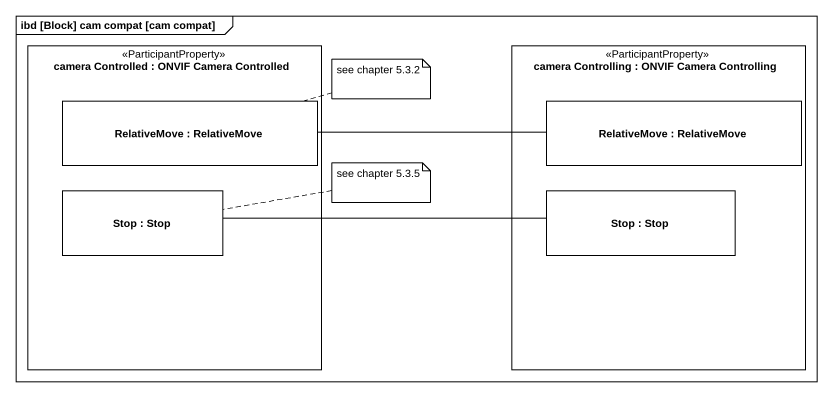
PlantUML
@startuml
mainframe ibd [Block] cam compat [cam compat]
rectangle "camera Controlled : ONVIF Camera Controlled" as camera_Controlled <<ParticipantProperty>> {
  rectangle "RelativeMove : RelativeMove" as RelativeMove
  rectangle "Stop : Stop" as Stop_
}
rectangle "camera Controlling : ONVIF Camera Controlling" as camera_Controlling <<ParticipantProperty>> {
  rectangle "RelativeMove : RelativeMove" as RelativeMove_2
  rectangle "Stop : Stop" as Stop__2
}
RelativeMove -right- RelativeMove_2
Stop_ -right- Stop__2
note right of RelativeMove : see chapter 5.3.2
note right of Stop_ : see chapter 5.3.5
@enduml
